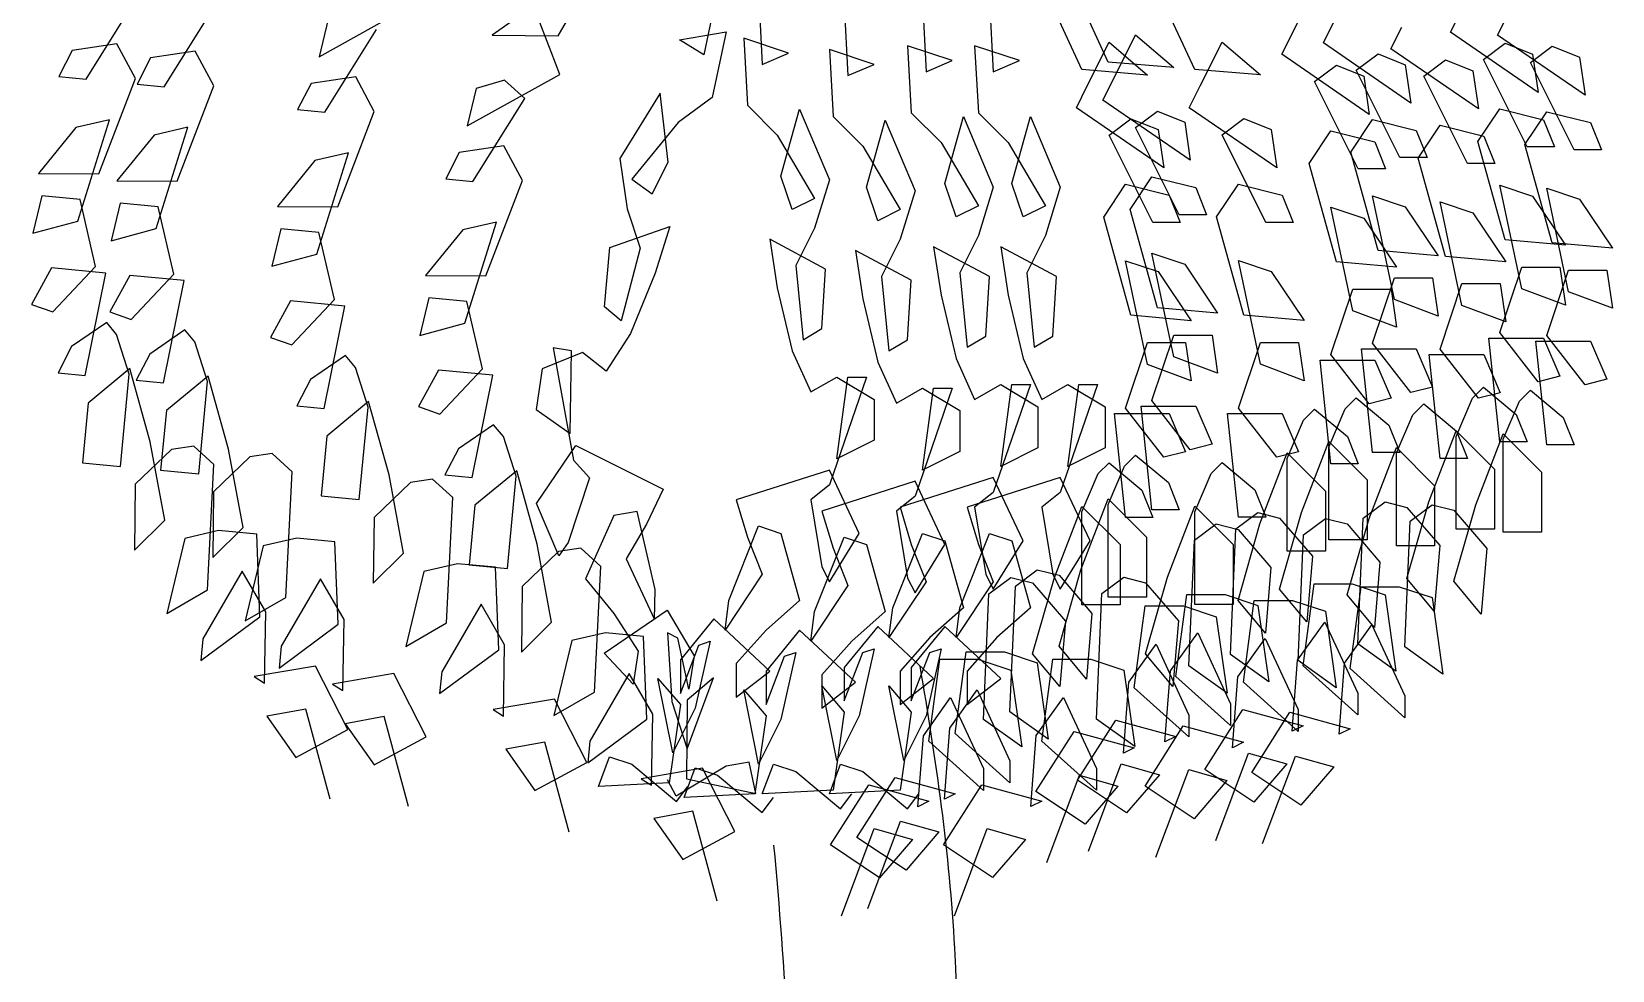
# Model space of a CAD drawing. Header units: millimetres. Extents: x 22565 to 38821, y 15578 to 26720.
# Drawn here: x 28431.7 to 28502.4, y 25627.7 to 25669.7 of the extents above; entities that cross this region are included whole.
import ezdxf

# ---------------------------------------------------------------- set-up
doc = ezdxf.new("R2010")
doc.units = ezdxf.units.MM

# ---------------------------------------------------------------- blocks, each defined once
blk = doc.blocks.new('A$C452702A7')
for p, q in [((23.563, 463.966), (25.324, 466.99)), ((30.726, 466.226), (30.08, 463.122)), ((2.434, 462.027), (4.752, 465.735)), ((32.534, 465.859), (32.701, 462.693)), ((39.87, 465.526), (40.037, 462.36)), ((42.871, 465.526), (43.038, 462.36)), ((47, 462.458), (45.533, 465.636)), ((48.184, 462.796), (46.717, 465.974)), ((52.056, 462.465), (50.589, 465.642)), ((56.44, 464.12), (57.418, 466.075)), ((5.935, 461.694), (8.253, 465.402)), ((12.868, 463.029), (17.018, 465.335)), ((22.461, 465.298), (20.618, 464.001)), ((23.25, 463.259), (22.461, 465.298)), ((36.369, 465.359), (36.536, 462.194)), ((63.507, 464.128), (63.996, 465.105)), ((65.61, 463.996), (66.099, 464.974)), ((13.274, 464.709), (12.868, 463.029)), ((13.123, 460.55), (15.442, 464.257)), ((29.002, 463.794), (31.081, 464.148)), ((31.081, 464.148), (30.46, 461.209)), ((55.951, 463.142), (56.44, 464.12)), ((57.811, 463.649), (58.3, 464.627)), ((60.835, 463.387), (61.324, 464.364)), ((67.42, 461.439), (63.507, 464.128)), ((3.813, 463.615), (1.819, 463.314)), ((4.648, 462.062), (3.813, 463.615)), ((20.618, 464.001), (23.563, 463.966)), ((30.08, 463.122), (29.002, 463.794)), ((33.868, 463.193), (31.868, 463.86)), ((31.868, 463.86), (32.034, 460.861)), ((41.204, 462.86), (39.203, 463.527)), ((39.203, 463.527), (39.37, 460.527)), ((44.205, 462.86), (42.204, 463.527)), ((42.204, 463.527), (42.371, 460.527)), ((47.245, 461.725), (48.223, 463.68)), ((48.223, 463.68), (49.935, 462.214)), ((48.429, 462.063), (49.407, 464.018)), ((49.407, 464.018), (51.119, 462.552)), ((52.301, 461.731), (53.279, 463.687)), ((53.279, 463.687), (54.991, 462.22)), ((61.724, 460.961), (57.811, 463.649)), ((64.747, 460.698), (60.835, 463.387)), ((64.974, 462.906), (65.952, 463.639)), ((69.523, 461.308), (65.61, 463.996)), ((65.952, 463.639), (67.175, 463.15)), ((67.078, 462.774), (68.056, 463.507)), ((68.056, 463.507), (69.279, 463.019)), ((1.819, 463.314), (1.217, 462.143)), ((5.32, 462.98), (4.718, 461.81)), ((7.314, 463.281), (5.32, 462.98)), ((8.149, 461.729), (7.314, 463.281)), ((23.644, 462.24), (23.25, 463.259)), ((32.701, 462.693), (33.868, 463.193)), ((37.703, 462.693), (35.702, 463.36)), ((35.702, 463.36), (35.869, 460.361)), ((36.536, 462.194), (37.703, 462.693)), ((40.037, 462.36), (41.204, 462.86)), ((43.038, 462.36), (44.205, 462.86)), ((51.119, 462.552), (48.184, 462.796)), ((59.864, 460.454), (55.951, 463.142)), ((59.278, 462.427), (60.256, 463.16)), ((60.256, 463.16), (61.479, 462.672)), ((62.302, 462.164), (63.28, 462.898)), ((63.28, 462.898), (64.503, 462.409)), ((66.931, 458.995), (64.974, 462.906)), ((69.034, 458.864), (67.078, 462.774)), ((67.175, 463.15), (67.42, 461.439)), ((69.279, 463.019), (69.523, 461.308)), ((1.217, 462.143), (2.434, 462.027)), ((3.014, 457.798), (4.648, 462.062)), ((14.503, 462.137), (12.509, 461.836)), ((15.337, 460.585), (14.503, 462.137)), ((19.494, 459.934), (23.644, 462.24)), ((21.163, 461.985), (19.899, 461.614)), ((22.067, 461.162), (21.163, 461.985)), ((49.935, 462.214), (47, 462.458)), ((47.94, 461.085), (48.429, 462.063)), ((54.991, 462.22), (52.056, 462.465)), ((57.418, 461.92), (58.396, 462.653)), ((58.396, 462.653), (59.619, 462.165)), ((61.235, 458.517), (59.278, 462.427)), ((59.619, 462.165), (59.864, 460.454)), ((61.479, 462.672), (61.724, 460.961)), ((64.258, 458.254), (62.302, 462.164)), ((64.503, 462.409), (64.747, 460.698)), ((4.718, 461.81), (5.935, 461.694)), ((6.515, 457.465), (8.149, 461.729)), ((12.509, 461.836), (11.906, 460.666)), ((19.899, 461.614), (19.494, 459.934)), ((28.128, 461.4), (26.328, 458.474)), ((28.495, 458.309), (28.128, 461.4)), ((46.756, 460.747), (47.245, 461.725)), ((51.812, 460.754), (52.301, 461.731)), ((59.375, 458.01), (57.418, 461.92)), ((11.906, 460.666), (13.123, 460.55)), ((13.703, 456.321), (15.337, 460.585)), ((19.749, 457.455), (22.067, 461.162)), ((30.46, 461.209), (28.939, 460.095)), ((32.034, 460.861), (33.368, 459.528)), ((33.535, 457.695), (34.368, 460.694)), ((34.368, 460.694), (35.702, 457.528)), ((50.669, 458.059), (46.756, 460.747)), ((51.853, 458.397), (47.94, 461.085)), ((49.407, 459.863), (50.385, 460.597)), ((50.385, 460.597), (51.608, 460.108)), ((55.725, 458.065), (51.812, 460.754)), ((64.73, 459.239), (65.708, 460.706)), ((65.708, 460.706), (67.664, 460.217)), ((66.833, 459.108), (67.811, 460.574)), ((67.811, 460.574), (69.768, 460.086)), ((1.982, 459.861), (0.313, 457.81)), ((3.489, 460.208), (1.982, 459.861)), ((2.075, 455.678), (3.489, 460.208)), ((6.99, 459.875), (5.483, 459.528)), ((5.576, 455.345), (6.99, 459.875)), ((28.939, 460.095), (26.86, 457.549)), ((35.869, 460.361), (37.202, 459.028)), ((37.369, 457.195), (38.203, 460.194)), ((38.203, 460.194), (39.537, 457.028)), ((39.37, 460.527), (40.704, 459.195)), ((40.87, 457.362), (41.704, 460.361)), ((41.704, 460.361), (43.038, 457.195)), ((42.371, 460.527), (43.704, 459.194)), ((43.871, 457.362), (44.705, 460.361)), ((44.705, 460.361), (46.039, 457.195)), ((48.223, 459.525), (49.201, 460.259)), ((49.201, 460.259), (50.424, 459.77)), ((51.363, 455.953), (49.407, 459.863)), ((51.608, 460.108), (51.853, 458.397)), ((53.279, 459.532), (54.257, 460.265)), ((54.257, 460.265), (55.48, 459.776)), ((59.034, 458.761), (60.012, 460.227)), ((60.012, 460.227), (61.968, 459.739)), ((62.057, 458.498), (63.036, 459.965)), ((63.036, 459.965), (64.992, 459.476)), ((67.664, 460.217), (68.153, 458.995)), ((69.768, 460.086), (70.257, 458.864)), ((5.483, 459.528), (3.814, 457.477)), ((33.368, 459.528), (35.035, 456.695)), ((40.704, 459.195), (42.371, 456.362)), ((43.704, 459.194), (45.372, 456.362)), ((50.18, 455.615), (48.223, 459.525)), ((50.424, 459.77), (50.669, 458.059)), ((55.236, 455.621), (53.279, 459.532)), ((55.48, 459.776), (55.725, 458.065)), ((57.174, 458.254), (58.152, 459.72)), ((58.152, 459.72), (60.108, 459.232)), ((60.108, 459.232), (60.597, 458.01)), ((61.968, 459.739), (62.457, 458.517)), ((65.952, 454.84), (64.73, 459.239)), ((64.992, 459.476), (65.481, 458.254)), ((14.178, 458.731), (12.671, 458.383)), ((12.764, 454.201), (14.178, 458.731)), ((19.134, 458.741), (18.532, 457.571)), ((21.128, 459.042), (19.134, 458.741)), ((21.963, 457.489), (21.128, 459.042)), ((26.328, 458.474), (26.657, 456.232)), ((37.202, 459.028), (38.87, 456.195)), ((60.256, 454.362), (59.034, 458.761)), ((62.457, 458.517), (61.235, 458.517)), ((63.28, 454.099), (62.057, 458.498)), ((68.056, 454.709), (66.833, 459.108)), ((68.153, 458.995), (66.931, 458.995)), ((70.257, 458.864), (69.034, 458.864)), ((0.313, 457.81), (3.014, 457.798)), ((12.671, 458.383), (11.002, 456.333)), ((27.773, 456.903), (28.495, 458.309)), ((58.396, 453.855), (57.174, 458.254)), ((60.597, 458.01), (59.375, 458.01)), ((65.481, 458.254), (64.258, 458.254)), ((3.814, 457.477), (6.515, 457.465)), ((18.532, 457.571), (19.749, 457.455)), ((20.329, 453.226), (21.963, 457.489)), ((26.86, 457.549), (27.773, 456.903)), ((34.035, 456.195), (33.535, 457.695)), ((35.702, 457.528), (35.035, 455.362)), ((37.869, 455.695), (37.369, 457.195)), ((39.537, 457.028), (38.87, 454.862)), ((41.37, 455.862), (40.87, 457.362)), ((43.038, 457.195), (42.371, 455.029)), ((44.371, 455.862), (43.871, 457.362)), ((46.039, 457.195), (45.372, 455.029)), ((47.979, 455.859), (48.957, 457.326)), ((48.957, 457.326), (50.913, 456.837)), ((49.162, 456.197), (50.141, 457.664)), ((50.141, 457.664), (52.097, 457.175)), ((52.097, 457.175), (52.586, 455.953)), ((53.035, 455.865), (54.013, 457.332)), ((54.013, 457.332), (55.969, 456.843)), ((66.686, 452.64), (65.708, 457.284)), ((65.708, 457.284), (67.175, 456.795)), ((68.789, 452.509), (67.811, 457.153)), ((67.811, 457.153), (69.279, 456.664)), ((0.463, 456.814), (0.058, 455.134)), ((2.168, 456.651), (0.463, 456.814)), ((2.863, 453.639), (2.168, 456.651)), ((3.964, 456.48), (3.559, 454.8)), ((5.669, 456.318), (3.964, 456.48)), ((6.364, 453.306), (5.669, 456.318)), ((11.002, 456.333), (13.703, 456.321)), ((35.035, 456.695), (34.035, 456.195)), ((42.371, 456.362), (41.37, 455.862)), ((45.372, 456.362), (44.371, 455.862)), ((50.913, 456.837), (51.402, 455.615)), ((55.969, 456.843), (56.458, 455.621)), ((60.99, 452.162), (60.012, 456.806)), ((60.012, 456.806), (61.479, 456.317)), ((61.479, 456.317), (62.947, 454.117)), ((64.014, 451.899), (63.036, 456.543)), ((63.036, 456.543), (64.503, 456.054)), ((67.175, 456.795), (68.643, 454.596)), ((69.279, 456.664), (70.746, 454.464)), ((0.058, 455.134), (2.075, 455.678)), ((20.804, 455.636), (19.297, 455.288)), ((19.39, 451.105), (20.804, 455.636)), ((26.657, 456.232), (27.228, 454.458)), ((38.87, 456.195), (37.869, 455.695)), ((49.201, 451.46), (47.979, 455.859)), ((50.385, 451.798), (49.162, 456.197)), ((51.402, 455.615), (50.18, 455.615)), ((52.586, 455.953), (51.363, 455.953)), ((54.257, 451.466), (53.035, 455.865)), ((56.458, 455.621), (55.236, 455.621)), ((59.13, 451.655), (58.152, 456.299)), ((58.152, 456.299), (59.619, 455.81)), ((59.619, 455.81), (61.086, 453.61)), ((64.503, 456.054), (65.97, 453.854)), ((3.559, 454.8), (5.576, 455.345)), ((11.153, 455.336), (10.747, 453.656)), ((12.857, 455.174), (11.153, 455.336)), ((13.553, 452.161), (12.857, 455.174)), ((19.297, 455.288), (17.628, 453.237)), ((25.884, 454.496), (28.558, 455.433)), ((28.558, 455.433), (27.899, 453.343)), ((35.035, 455.362), (34.202, 453.696)), ((42.371, 455.029), (41.537, 453.363)), ((45.372, 455.029), (44.538, 453.363)), ((10.747, 453.656), (12.764, 454.201)), ((25.643, 451.836), (25.884, 454.496)), ((27.228, 454.458), (26.391, 451.215)), ((35.535, 453.529), (33.035, 454.862)), ((33.035, 454.862), (33.368, 452.696)), ((39.37, 453.03), (36.869, 454.362)), ((36.869, 454.362), (37.202, 452.196)), ((38.87, 454.862), (38.036, 453.196)), ((42.871, 453.196), (40.37, 454.529)), ((40.37, 454.529), (40.704, 452.363)), ((45.872, 453.196), (43.371, 454.529)), ((43.371, 454.529), (43.704, 452.363)), ((51.119, 449.598), (50.141, 454.242)), ((50.141, 454.242), (51.608, 453.753)), ((62.947, 454.117), (60.256, 454.362)), ((68.643, 454.596), (65.952, 454.84)), ((70.746, 454.464), (68.056, 454.709)), ((0.893, 453.581), (0, 451.947)), ((3.327, 453.349), (0.893, 453.581)), ((0.951, 451.611), (2.863, 453.639)), ((34.202, 453.696), (34.535, 450.364)), ((35.369, 450.863), (35.535, 453.529)), ((49.935, 449.26), (48.957, 453.904)), ((48.957, 453.904), (50.424, 453.415)), ((51.608, 453.753), (53.075, 451.553)), ((54.991, 449.266), (54.013, 453.91)), ((54.013, 453.91), (55.48, 453.421)), ((61.086, 453.61), (58.396, 453.855)), ((65.97, 453.854), (63.28, 454.099)), ((65.708, 450.685), (66.686, 453.618)), ((66.686, 453.618), (68.398, 453.618)), ((67.811, 450.554), (68.789, 453.486)), ((68.398, 453.618), (68.643, 451.907)), ((68.789, 453.486), (70.501, 453.486)), ((70.501, 453.486), (70.746, 451.776)), ((2.4, 448.773), (3.327, 453.349)), ((4.394, 453.248), (3.501, 451.614)), ((6.828, 453.016), (4.394, 453.248)), ((4.452, 451.278), (6.364, 453.306)), ((5.901, 448.439), (6.828, 453.016)), ((17.628, 453.237), (20.329, 453.226)), ((27.899, 453.343), (26.809, 450.645)), ((38.036, 453.196), (38.37, 449.864)), ((39.203, 450.364), (39.37, 453.03)), ((41.537, 453.363), (41.871, 450.03)), ((42.704, 450.53), (42.871, 453.196)), ((44.538, 453.363), (44.872, 450.03)), ((45.705, 450.53), (45.872, 453.196)), ((50.424, 453.415), (51.892, 451.215)), ((55.48, 453.421), (56.948, 451.222)), ((60.012, 450.207), (60.99, 453.14)), ((60.99, 453.14), (62.702, 453.14)), ((62.702, 453.14), (62.947, 451.429)), ((63.036, 449.944), (64.014, 452.877)), ((64.014, 452.877), (65.726, 452.877)), ((65.726, 452.877), (65.97, 451.166)), ((11.582, 452.104), (10.689, 450.47)), ((14.017, 451.872), (11.582, 452.104)), ((11.64, 450.134), (13.553, 452.161)), ((17.778, 452.241), (17.373, 450.561)), ((19.483, 452.079), (17.778, 452.241)), ((20.178, 449.066), (19.483, 452.079)), ((33.368, 452.696), (34.035, 449.864)), ((37.202, 452.196), (37.869, 449.364)), ((40.704, 452.363), (41.37, 449.531)), ((43.704, 452.363), (44.371, 449.53)), ((58.152, 449.699), (59.13, 452.632)), ((59.13, 452.632), (60.842, 452.632)), ((60.842, 452.632), (61.086, 450.922)), ((62.947, 451.429), (60.99, 452.162)), ((68.643, 451.907), (66.686, 452.64)), ((70.746, 451.776), (68.789, 452.509)), ((0, 451.947), (0.951, 451.611)), ((3.501, 451.614), (4.452, 451.278)), ((13.089, 447.295), (14.017, 451.872)), ((26.391, 451.215), (25.643, 451.836)), ((51.892, 451.215), (49.201, 451.46)), ((53.075, 451.553), (50.385, 451.798)), ((56.948, 451.222), (54.257, 451.466)), ((61.086, 450.922), (59.13, 451.655)), ((65.97, 451.166), (64.014, 451.899)), ((3.362, 451.136), (1.785, 450.059)), ((3.803, 450.603), (3.362, 451.136)), ((6.863, 450.803), (5.286, 449.726)), ((7.304, 450.27), (6.863, 450.803)), ((17.373, 450.561), (19.39, 451.105)), ((34.535, 450.364), (35.369, 450.863)), ((67.42, 448.485), (65.708, 450.685)), ((1.785, 450.059), (1.183, 448.889)), ((4.371, 448.831), (3.803, 450.603)), ((7.872, 448.497), (7.304, 450.27)), ((10.689, 450.47), (11.64, 450.134)), ((24.16, 449.873), (23.336, 450)), ((23.336, 450), (24.249, 444.97)), ((26.809, 450.645), (25.706, 448.96)), ((38.37, 449.864), (39.203, 450.364)), ((41.871, 450.03), (42.704, 450.53)), ((44.872, 450.03), (45.705, 450.53)), ((48.957, 447.305), (49.935, 450.238)), ((49.935, 450.238), (51.647, 450.238)), ((50.141, 447.643), (51.119, 450.576)), ((51.119, 450.576), (52.831, 450.576)), ((51.647, 450.238), (51.892, 448.527)), ((52.831, 450.576), (53.075, 448.865)), ((54.013, 447.311), (54.991, 450.244)), ((54.991, 450.244), (56.703, 450.244)), ((56.703, 450.244), (56.948, 448.533)), ((60.012, 445.318), (59.523, 449.962)), ((59.523, 449.962), (61.968, 449.962)), ((61.724, 448.007), (60.012, 450.207)), ((61.968, 449.962), (62.702, 448.251)), ((65.708, 445.797), (65.219, 450.441)), ((65.219, 450.441), (67.664, 450.441)), ((67.811, 445.665), (67.322, 450.309)), ((67.322, 450.309), (69.768, 450.309)), ((67.664, 450.441), (68.398, 448.73)), ((69.523, 448.354), (67.811, 450.554)), ((69.768, 450.309), (70.501, 448.598)), ((5.286, 449.726), (4.684, 448.555)), ((14.051, 449.659), (12.475, 448.581)), ((14.492, 449.126), (14.051, 449.659)), ((24.654, 449.797), (22.854, 449.062)), ((24.097, 446.174), (24.16, 449.873)), ((25.706, 448.96), (24.654, 449.797)), ((34.035, 449.864), (34.869, 448.031)), ((37.869, 449.364), (38.703, 447.531)), ((41.37, 449.531), (42.204, 447.698)), ((44.371, 449.53), (45.205, 447.698)), ((51.892, 448.527), (49.935, 449.26)), ((53.075, 448.865), (51.119, 449.598)), ((56.948, 448.533), (54.991, 449.266)), ((58.152, 444.811), (57.663, 449.455)), ((57.663, 449.455), (60.108, 449.455)), ((59.864, 447.5), (58.152, 449.699)), ((60.108, 449.455), (60.842, 447.744)), ((63.036, 445.056), (62.546, 449.699)), ((62.546, 449.699), (64.992, 449.699)), ((64.747, 447.744), (63.036, 449.944)), ((64.992, 449.699), (65.726, 447.988)), ((1.183, 448.889), (2.4, 448.773)), ((4.394, 449.074), (2.528, 447.533)), ((3.977, 444.694), (4.371, 448.831)), ((5.31, 445.795), (4.394, 449.074)), ((4.684, 448.555), (5.901, 448.439)), ((7.895, 448.741), (6.029, 447.2)), ((8.811, 445.462), (7.895, 448.741)), ((12.475, 448.581), (11.872, 447.411)), ((15.06, 447.353), (14.492, 449.126)), ((18.208, 449.008), (17.315, 447.375)), ((20.642, 448.776), (18.208, 449.008)), ((18.266, 447.039), (20.178, 449.066)), ((19.715, 444.2), (20.642, 448.776)), ((22.854, 449.062), (22.576, 447.251)), ((34.869, 448.031), (36.035, 448.697)), ((37.369, 448.697), (35.702, 443.865)), ((36.035, 448.697), (37.703, 447.698)), ((36.035, 445.032), (36.536, 448.697)), ((36.536, 448.697), (37.369, 448.697)), ((68.398, 448.73), (67.42, 448.485)), ((70.501, 448.598), (69.523, 448.354)), ((7.478, 444.361), (7.872, 448.497)), ((38.703, 447.531), (39.87, 448.198)), ((41.204, 448.198), (39.537, 443.366)), ((39.87, 448.198), (41.537, 447.198)), ((39.87, 444.532), (40.37, 448.198)), ((40.37, 448.198), (41.204, 448.198)), ((42.204, 447.698), (43.371, 448.364)), ((44.705, 448.364), (43.038, 443.532)), ((43.371, 448.364), (45.038, 447.364)), ((43.371, 444.699), (43.871, 448.364)), ((43.871, 448.364), (44.705, 448.364)), ((45.205, 447.698), (46.372, 448.364)), ((47.706, 448.364), (46.039, 443.532)), ((46.372, 448.364), (48.039, 447.364)), ((46.372, 444.698), (46.872, 448.364)), ((46.872, 448.364), (47.706, 448.364)), ((62.702, 448.251), (61.724, 448.007)), ((64.485, 447.752), (64.974, 448.241)), ((65.726, 447.988), (64.747, 447.744)), ((64.974, 448.241), (66.442, 447.019)), ((66.588, 447.621), (67.078, 448.109)), ((67.078, 448.109), (68.545, 446.887)), ((2.528, 447.533), (2.273, 444.857)), ((6.029, 447.2), (5.774, 444.523)), ((11.872, 447.411), (13.089, 447.295)), ((15.083, 447.596), (13.217, 446.055)), ((14.666, 443.217), (15.06, 447.353)), ((15.999, 444.317), (15.083, 447.596)), ((17.315, 447.375), (18.266, 447.039)), ((22.576, 447.251), (24.097, 446.174)), ((37.703, 447.698), (37.703, 445.865)), ((41.537, 447.198), (41.537, 445.365)), ((45.038, 447.364), (45.038, 445.532)), ((48.039, 447.364), (48.039, 445.532)), ((50.669, 445.105), (48.957, 447.305)), ((50.141, 442.754), (49.652, 447.398)), ((49.652, 447.398), (52.097, 447.398)), ((51.853, 445.443), (50.141, 447.643)), ((52.097, 447.398), (52.831, 445.687)), ((55.725, 445.111), (54.013, 447.311)), ((56.929, 446.767), (57.418, 447.255)), ((57.418, 447.255), (58.885, 446.033)), ((58.055, 445.563), (58.789, 447.274)), ((58.789, 447.274), (59.278, 447.762)), ((59.278, 447.762), (60.746, 446.54)), ((60.842, 447.744), (59.864, 447.5)), ((61.813, 447.011), (62.302, 447.5)), ((62.302, 447.5), (63.769, 446.278)), ((63.751, 446.041), (64.485, 447.752)), ((65.855, 445.91), (66.588, 447.621)), ((20.677, 446.563), (19.1, 445.486)), ((21.118, 446.03), (20.677, 446.563)), ((48.957, 442.416), (48.468, 447.06)), ((48.468, 447.06), (50.913, 447.06)), ((50.913, 447.06), (51.647, 445.349)), ((54.013, 442.423), (53.524, 447.067)), ((53.524, 447.067), (55.969, 447.067)), ((55.969, 447.067), (56.703, 445.356)), ((56.195, 445.056), (56.929, 446.767)), ((60.746, 446.54), (61.235, 445.318)), ((61.079, 445.3), (61.813, 447.011)), ((66.442, 447.019), (66.931, 445.797)), ((68.545, 446.887), (69.034, 445.665)), ((5.959, 442.296), (5.31, 445.795)), ((13.217, 446.055), (12.962, 443.379)), ((21.686, 444.258), (21.118, 446.03)), ((37.703, 445.865), (36.035, 445.032)), ((56.833, 442.63), (58.055, 445.807)), ((58.055, 445.807), (59.767, 444.096)), ((58.885, 446.033), (59.375, 444.811)), ((62.529, 443.108), (63.751, 446.286)), ((63.751, 446.286), (65.463, 444.575)), ((63.751, 441.886), (63.751, 446.041)), ((63.769, 446.278), (64.258, 445.056)), ((64.632, 442.977), (65.855, 446.154)), ((66.931, 445.797), (65.708, 445.797)), ((65.855, 446.154), (67.567, 444.443)), ((65.855, 441.755), (65.855, 445.91)), ((6.261, 445.459), (4.638, 443.895)), ((7.258, 445.609), (6.261, 445.459)), ((8.162, 444.787), (7.258, 445.609)), ((9.762, 445.126), (8.139, 443.561)), ((9.461, 441.962), (8.811, 445.462)), ((10.759, 445.276), (9.762, 445.126)), ((11.663, 444.453), (10.759, 445.276)), ((19.1, 445.486), (18.498, 444.316)), ((22.601, 443.032), (24.35, 445.629)), ((24.35, 445.629), (28.267, 443.677)), ((41.537, 445.365), (39.87, 444.532)), ((45.038, 445.532), (43.371, 444.699)), ((48.039, 445.532), (46.372, 444.698)), ((48.918, 444.71), (49.407, 445.199)), ((49.407, 445.199), (50.874, 443.977)), ((51.647, 445.349), (50.669, 445.105)), ((52.831, 445.687), (51.853, 445.443)), ((54.973, 442.123), (56.195, 445.3)), ((56.703, 445.356), (55.725, 445.111)), ((56.195, 445.3), (57.907, 443.589)), ((56.195, 440.901), (56.195, 445.056)), ((58.055, 441.408), (58.055, 445.563)), ((59.856, 442.367), (61.079, 445.544)), ((61.235, 445.318), (60.012, 445.318)), ((61.079, 445.544), (62.791, 443.833)), ((61.079, 441.145), (61.079, 445.3)), ((64.258, 445.056), (63.036, 445.056)), ((69.034, 445.665), (67.811, 445.665)), ((2.273, 444.857), (3.977, 444.694)), ((5.774, 444.523), (7.478, 444.361)), ((7.872, 439.167), (8.162, 444.787)), ((11.374, 438.834), (11.663, 444.453)), ((16.649, 440.818), (15.999, 444.317)), ((18.498, 444.316), (19.715, 444.2)), ((21.709, 444.501), (19.843, 442.96)), ((22.625, 441.222), (21.709, 444.501)), ((24.249, 444.97), (24.971, 444.185)), ((35.702, 444.532), (31.534, 443.199)), ((37.036, 441.699), (35.702, 444.532)), ((47, 442.661), (47.734, 444.372)), ((47.734, 444.372), (48.223, 444.861)), ((48.184, 442.999), (48.918, 444.71)), ((48.223, 444.861), (49.691, 443.638)), ((52.056, 442.667), (52.79, 444.378)), ((52.79, 444.378), (53.279, 444.867)), ((53.279, 444.867), (54.747, 443.645)), ((59.375, 444.811), (58.152, 444.811)), ((65.463, 444.575), (65.463, 441.886)), ((67.567, 444.443), (67.567, 441.755)), ((4.638, 443.895), (4.603, 440.952)), ((16.95, 443.981), (15.327, 442.417)), ((17.947, 444.132), (16.95, 443.981)), ((18.851, 443.309), (17.947, 444.132)), ((21.292, 440.121), (21.686, 444.258)), ((24.971, 444.185), (24.02, 441.296)), ((28.267, 443.677), (27.519, 442.107)), ((35.702, 443.865), (34.869, 443.199)), ((39.537, 444.032), (35.369, 442.699)), ((43.038, 444.199), (38.87, 442.866)), ((40.87, 441.2), (39.537, 444.032)), ((46.039, 444.199), (41.871, 442.866)), ((44.371, 441.366), (43.038, 444.199)), ((47.372, 441.366), (46.039, 444.199)), ((49.691, 443.638), (50.18, 442.416)), ((50.874, 443.977), (51.363, 442.754)), ((54.747, 443.645), (55.236, 442.423)), ((57.907, 443.589), (57.907, 440.901)), ((59.767, 444.096), (59.767, 441.408)), ((62.791, 443.833), (62.791, 441.145)), ((8.139, 443.561), (8.104, 440.619)), ((12.962, 443.379), (14.666, 443.217)), ((18.562, 437.69), (18.851, 443.309)), ((19.843, 442.96), (19.588, 440.284)), ((23.589, 440.688), (22.601, 443.032)), ((31.534, 443.199), (32.034, 441.533)), ((34.869, 443.199), (35.369, 440.2)), ((39.537, 443.366), (38.703, 442.699)), ((43.038, 443.532), (42.204, 442.866)), ((46.039, 443.532), (45.205, 442.866)), ((45.778, 439.728), (47, 442.905)), ((46.961, 440.066), (48.184, 443.243)), ((47, 442.905), (48.712, 441.194)), ((48.184, 443.243), (49.896, 441.532)), ((48.184, 438.844), (48.184, 442.999)), ((50.834, 439.734), (52.056, 442.912)), ((52.056, 442.912), (53.768, 441.201)), ((59.594, 442.375), (60.572, 443.108)), ((60.572, 443.108), (61.55, 442.864)), ((61.55, 439.686), (62.529, 443.108)), ((61.697, 442.244), (62.676, 442.977)), ((62.676, 442.977), (63.654, 442.732)), ((63.654, 439.555), (64.632, 442.977)), ((4.603, 440.952), (5.959, 442.296)), ((15.327, 442.417), (15.293, 439.474)), ((26.061, 442.5), (24.781, 439.662)), ((27.1, 442.677), (26.061, 442.5)), ((27.912, 439.18), (27.1, 442.677)), ((35.369, 442.699), (35.869, 441.033)), ((38.703, 442.699), (39.203, 439.7)), ((38.87, 442.866), (39.37, 441.2)), ((41.871, 442.866), (42.371, 441.199)), ((42.204, 442.866), (42.704, 439.867)), ((45.205, 442.866), (45.705, 439.867)), ((47, 438.506), (47, 442.661)), ((50.18, 442.416), (48.957, 442.416)), ((51.363, 442.754), (50.141, 442.754)), ((52.056, 438.512), (52.056, 442.667)), ((53.898, 441.897), (54.876, 442.63)), ((55.236, 442.423), (54.013, 442.423)), ((54.876, 442.63), (55.854, 442.385)), ((55.854, 439.208), (56.833, 442.63)), ((55.854, 442.385), (57.322, 440.674)), ((56.922, 441.634), (57.9, 442.367)), ((57.9, 442.367), (58.878, 442.123)), ((58.878, 438.945), (59.856, 442.367)), ((59.349, 436.753), (59.594, 442.375)), ((61.453, 436.622), (61.697, 442.244)), ((61.55, 442.864), (63.018, 441.153)), ((63.654, 442.732), (65.121, 441.021)), ((6.864, 441.473), (6.052, 438.113)), ((8.371, 441.821), (6.864, 441.473)), ((8.104, 440.619), (9.461, 441.962)), ((10.075, 441.658), (8.371, 441.821)), ((10.214, 437.962), (10.075, 441.658)), ((11.872, 441.487), (10.365, 441.14)), ((13.576, 441.325), (11.872, 441.487)), ((27.519, 442.107), (26.606, 440.561)), ((31.201, 438.7), (32.534, 442.033)), ((32.034, 441.533), (32.701, 439.867)), ((32.534, 442.033), (33.535, 441.699)), ((33.535, 441.699), (34.368, 438.7)), ((35.035, 438.2), (36.369, 441.533)), ((35.702, 439.533), (37.036, 441.699)), ((36.369, 441.533), (37.369, 441.2)), ((38.536, 438.367), (39.87, 441.699)), ((39.87, 441.699), (40.87, 441.366)), ((41.537, 438.367), (42.871, 441.699)), ((42.871, 441.699), (43.871, 441.366)), ((49.896, 441.532), (49.896, 438.844)), ((52.038, 441.39), (53.016, 442.123)), ((53.016, 442.123), (53.994, 441.878)), ((53.653, 436.275), (53.898, 441.897)), ((53.994, 438.701), (54.973, 442.123)), ((53.994, 441.878), (55.462, 440.167)), ((56.677, 436.012), (56.922, 441.634)), ((58.878, 442.123), (60.345, 440.412)), ((65.463, 441.886), (63.751, 441.886)), ((67.567, 441.755), (65.855, 441.755)), ((10.365, 441.14), (9.554, 437.78)), ((13.715, 437.629), (13.576, 441.325)), ((15.293, 439.474), (16.649, 440.818)), ((23.576, 440.886), (21.953, 439.322)), ((23.274, 437.723), (22.625, 441.222)), ((24.573, 441.037), (23.576, 440.886)), ((24.02, 441.296), (23.589, 440.688)), ((25.477, 440.214), (24.573, 441.037)), ((35.869, 441.033), (36.536, 439.367)), ((37.369, 441.2), (38.203, 438.2)), ((39.37, 441.2), (40.037, 439.533)), ((39.537, 439.033), (40.87, 441.2)), ((40.87, 441.366), (41.704, 438.367)), ((42.371, 441.199), (43.038, 439.533)), ((43.038, 439.2), (44.371, 441.366)), ((43.871, 441.366), (44.705, 438.367)), ((46.039, 439.2), (47.372, 441.366)), ((48.712, 441.194), (48.712, 438.506)), ((51.793, 435.768), (52.038, 441.39)), ((53.768, 441.201), (53.768, 438.512)), ((57.907, 440.901), (56.195, 440.901)), ((59.767, 441.408), (58.055, 441.408)), ((62.791, 441.145), (61.079, 441.145)), ((63.018, 441.153), (62.773, 438.22)), ((65.121, 441.021), (64.877, 438.089)), ((19.06, 440.343), (17.553, 439.996)), ((20.764, 440.181), (19.06, 440.343)), ((19.588, 440.284), (21.292, 440.121)), ((20.904, 436.485), (20.764, 440.181)), ((25.188, 434.595), (25.477, 440.214)), ((26.606, 440.561), (27.873, 437.837)), ((35.369, 440.2), (35.702, 439.533)), ((44.027, 439.333), (45.005, 440.066)), ((45.005, 440.066), (45.983, 439.822)), ((45.983, 436.644), (46.961, 440.066)), ((55.462, 440.167), (55.217, 437.235)), ((57.322, 440.674), (57.077, 437.742)), ((60.345, 440.412), (60.101, 437.479)), ((9.426, 440.002), (7.664, 436.978)), ((10.481, 438.182), (9.426, 440.002)), ((12.927, 439.668), (11.165, 436.644)), ((13.982, 437.849), (12.927, 439.668)), ((17.553, 439.996), (16.742, 436.636)), ((24.781, 439.662), (26.061, 438.116)), ((32.701, 439.867), (31.034, 437.367)), ((36.536, 439.367), (34.868, 436.867)), ((40.037, 439.533), (38.37, 437.034)), ((39.203, 439.7), (39.537, 439.033)), ((43.038, 439.533), (41.37, 437.034)), ((42.704, 439.867), (43.038, 439.2)), ((42.843, 438.995), (43.821, 439.728)), ((43.782, 433.711), (44.027, 439.333)), ((43.821, 439.728), (44.799, 439.483)), ((44.799, 436.306), (45.778, 439.728)), ((44.799, 439.483), (46.267, 437.773)), ((45.705, 439.867), (46.039, 439.2)), ((45.983, 439.822), (47.451, 438.111)), ((47.899, 439.001), (48.877, 439.734)), ((48.877, 439.734), (49.855, 439.49)), ((49.855, 436.312), (50.834, 439.734)), ((49.855, 439.49), (51.323, 437.779)), ((56.904, 435.776), (57.393, 439.442)), ((57.393, 439.442), (59.105, 439.442)), ((59.105, 439.442), (60.572, 438.953)), ((62.773, 438.22), (61.55, 439.686)), ((64.877, 438.089), (63.654, 439.555)), ((6.052, 438.113), (7.872, 439.167)), ((9.554, 437.78), (11.374, 438.834)), ((21.953, 439.322), (21.918, 436.379)), ((27.873, 437.837), (27.912, 439.18)), ((31.034, 437.367), (31.201, 438.7)), ((34.368, 438.7), (32.868, 437.367)), ((42.598, 433.373), (42.843, 438.995)), ((47.654, 433.38), (47.899, 439.001)), ((49.896, 438.844), (48.184, 438.844)), ((51.208, 435.297), (51.697, 438.964)), ((51.697, 438.964), (53.409, 438.964)), ((53.409, 438.964), (54.876, 438.475)), ((55.217, 437.235), (53.994, 438.701)), ((54.232, 435.035), (54.721, 438.701)), ((54.721, 438.701), (56.433, 438.701)), ((57.077, 437.742), (55.854, 439.208)), ((56.433, 438.701), (57.9, 438.212)), ((60.101, 437.479), (58.878, 438.945)), ((59.007, 435.644), (59.496, 439.311)), ((59.496, 439.311), (61.208, 439.311)), ((60.572, 438.953), (61.061, 435.531)), ((61.208, 439.311), (62.676, 438.822)), ((62.676, 438.822), (63.165, 435.4)), ((7.571, 436.004), (10.214, 437.962)), ((10.423, 434.996), (10.481, 438.182)), ((20.115, 438.524), (18.353, 435.5)), ((21.17, 436.705), (20.115, 438.524)), ((25.617, 436.33), (28.444, 438.255)), ((26.061, 438.116), (27.151, 436.431)), ((28.444, 438.255), (29.648, 436.215)), ((34.868, 436.867), (35.035, 438.2)), ((38.203, 438.2), (36.702, 436.867)), ((38.37, 437.034), (38.536, 438.367)), ((41.704, 438.367), (40.203, 437.034)), ((41.37, 437.034), (41.537, 438.367)), ((44.705, 438.367), (43.204, 437.034)), ((48.712, 438.506), (47, 438.506)), ((47.451, 438.111), (47.206, 435.178)), ((49.348, 434.79), (49.837, 438.457)), ((49.837, 438.457), (51.549, 438.457)), ((51.549, 438.457), (53.016, 437.968)), ((53.768, 438.512), (52.056, 438.512)), ((53.016, 437.968), (53.505, 434.546)), ((54.876, 438.475), (55.365, 435.053)), ((57.9, 438.212), (58.389, 434.79)), ((11.072, 435.671), (13.715, 437.629)), ((13.924, 434.663), (13.982, 437.849)), ((16.742, 436.636), (18.562, 437.69)), ((21.918, 436.379), (23.274, 437.723)), ((25.686, 437.248), (24.179, 436.9)), ((27.39, 437.086), (25.686, 437.248)), ((28.925, 437.001), (28.457, 437.242)), ((28.457, 437.242), (28.659, 434.176)), ((30.534, 437.867), (29.033, 436.034)), ((33.035, 435.534), (30.534, 437.867)), ((32.868, 437.367), (31.534, 435.868)), ((34.368, 437.367), (32.868, 435.534)), ((36.869, 435.035), (34.368, 437.367)), ((37.869, 437.534), (36.369, 435.701)), ((40.37, 435.201), (37.869, 437.534)), ((40.87, 437.534), (39.37, 435.701)), ((43.371, 435.201), (40.87, 437.534)), ((46.267, 437.773), (46.022, 434.84)), ((50.963, 435.542), (52.186, 437.253)), ((51.323, 437.779), (51.078, 434.846)), ((52.186, 437.253), (53.653, 434.075)), ((56.659, 436.02), (57.882, 437.731)), ((57.882, 437.731), (59.349, 434.554)), ((58.763, 435.889), (59.985, 437.6)), ((59.985, 437.6), (61.453, 434.422)), ((7.664, 436.978), (7.571, 436.004)), ((11.165, 436.644), (11.072, 435.671)), ((21.113, 433.519), (21.17, 436.705)), ((24.179, 436.9), (23.367, 433.54)), ((27.529, 433.389), (27.39, 437.086)), ((29.42, 434.733), (28.925, 437.001)), ((29.033, 434.535), (29.867, 436.701)), ((30.367, 436.867), (29.7, 433.868)), ((29.867, 436.701), (30.367, 436.867)), ((36.702, 436.867), (35.369, 435.368)), ((37.703, 436.534), (37.036, 433.535)), ((37.202, 436.368), (37.703, 436.534)), ((40.203, 437.034), (38.87, 435.534)), ((40.704, 436.534), (40.037, 433.535)), ((40.203, 436.367), (40.704, 436.534)), ((43.204, 437.034), (41.871, 435.534)), ((47.206, 435.178), (45.983, 436.644)), ((49.103, 435.035), (50.326, 436.746)), ((50.326, 436.746), (51.793, 433.568)), ((53.987, 435.279), (55.21, 436.99)), ((55.21, 436.99), (56.677, 433.813)), ((61.061, 435.531), (59.349, 436.753)), ((63.165, 435.4), (61.453, 436.622)), ((18.261, 434.527), (20.904, 436.485)), ((26.923, 434.949), (25.617, 436.33)), ((27.151, 436.431), (26.923, 434.949)), ((29.033, 436.034), (29.033, 434.535)), ((29.648, 436.215), (29.42, 434.733)), ((31.534, 435.868), (31.534, 434.368)), ((32.868, 434.035), (33.701, 436.201)), ((34.202, 436.368), (33.535, 433.368)), ((33.701, 436.201), (34.202, 436.368)), ((36.369, 434.201), (37.202, 436.368)), ((39.37, 434.201), (40.203, 436.367)), ((40.153, 432.396), (40.642, 436.062)), ((40.642, 436.062), (42.354, 436.062)), ((41.337, 432.734), (41.826, 436.4)), ((41.826, 436.4), (43.538, 436.4)), ((42.354, 436.062), (43.821, 435.573)), ((43.538, 436.4), (45.005, 435.911)), ((46.022, 434.84), (44.799, 436.306)), ((45.005, 435.911), (45.494, 432.489)), ((45.209, 432.402), (45.698, 436.068)), ((45.698, 436.068), (47.41, 436.068)), ((47.41, 436.068), (48.877, 435.579)), ((51.078, 434.846), (49.855, 436.312)), ((55.365, 435.053), (53.653, 436.275)), ((56.415, 432.843), (56.659, 436.02)), ((58.389, 434.79), (56.677, 436.012)), ((58.518, 432.711), (58.763, 435.889)), ((12.707, 435.761), (9.96, 435.286)), ((9.96, 435.286), (10.423, 434.996)), ((14.156, 432.922), (12.707, 435.761)), ((16.208, 435.428), (13.461, 434.953)), ((17.657, 432.589), (16.208, 435.428)), ((18.353, 435.5), (18.261, 434.527)), ((26.741, 435.429), (24.979, 432.405)), ((27.796, 433.61), (26.741, 435.429)), ((28.7, 431.869), (28.033, 435.201)), ((28.033, 435.201), (29.033, 434.035)), ((29.344, 432.048), (30.51, 435.24)), ((30.51, 435.24), (29.344, 434.239)), ((31.534, 434.368), (33.035, 435.534)), ((32.868, 435.534), (32.868, 434.035)), ((35.369, 435.368), (35.369, 433.868)), ((36.369, 435.701), (36.369, 434.201)), ((38.87, 435.534), (38.87, 434.035)), ((38.87, 434.035), (40.37, 435.201)), ((39.37, 435.701), (39.37, 434.201)), ((41.871, 435.534), (41.871, 434.035)), ((41.871, 434.035), (43.371, 435.201)), ((43.821, 435.573), (44.31, 432.151)), ((48.877, 435.579), (49.366, 432.157)), ((50.719, 432.364), (50.963, 435.542)), ((53.653, 433.098), (51.208, 435.297)), ((53.505, 434.546), (51.793, 435.768)), ((53.742, 432.102), (53.987, 435.279)), ((59.349, 433.576), (56.904, 435.776)), ((61.453, 433.445), (59.007, 435.644)), ((13.461, 434.953), (13.924, 434.663)), ((23.367, 433.54), (25.188, 434.595)), ((32.534, 431.369), (31.868, 434.701)), ((31.868, 434.701), (32.868, 433.535)), ((35.369, 433.868), (36.869, 435.035)), ((36.035, 431.536), (35.369, 434.868)), ((35.369, 434.868), (36.369, 433.702)), ((39.036, 431.536), (38.37, 434.868)), ((38.37, 434.868), (39.37, 433.702)), ((41.092, 432.978), (42.315, 434.689)), ((42.315, 434.689), (43.782, 431.512)), ((48.859, 431.857), (49.103, 435.035)), ((51.793, 432.591), (49.348, 434.79)), ((56.677, 432.835), (54.232, 435.035)), ((59.349, 434.554), (59.349, 433.576)), ((61.453, 434.422), (61.453, 433.445)), ((12.278, 433.837), (10.528, 433.513)), ((13.368, 429.805), (12.278, 433.837)), ((23.396, 434.283), (20.649, 433.808)), ((20.649, 433.808), (21.113, 433.519)), ((24.846, 431.445), (23.396, 434.283)), ((29.033, 434.035), (28.533, 430.536)), ((28.659, 434.176), (29.344, 432.048)), ((29.7, 433.868), (28.7, 431.869)), ((29.344, 434.239), (29.306, 430.705)), ((36.369, 433.702), (35.869, 430.203)), ((39.37, 433.702), (38.87, 430.203)), ((39.908, 432.64), (41.131, 434.351)), ((41.131, 434.351), (42.598, 431.173)), ((45.494, 432.489), (43.782, 433.711)), ((44.964, 432.646), (46.187, 434.357)), ((46.187, 434.357), (47.654, 431.18)), ((52.502, 431.132), (54.214, 433.82)), ((53.653, 434.075), (53.653, 433.098)), ((54.214, 433.82), (56.904, 433.087)), ((54.605, 431.001), (56.317, 433.689)), ((56.317, 433.689), (59.007, 432.956)), ((56.677, 433.813), (56.677, 432.835)), ((10.528, 433.513), (11.826, 431.671)), ((15.779, 433.504), (14.029, 433.18)), ((14.029, 433.18), (15.327, 431.338)), ((16.869, 429.472), (15.779, 433.504)), ((24.886, 431.432), (27.529, 433.389)), ((27.738, 430.423), (27.796, 433.61)), ((32.868, 433.535), (32.368, 430.036)), ((33.535, 433.368), (32.534, 431.369)), ((37.036, 433.535), (36.035, 431.536)), ((40.037, 433.535), (39.036, 431.536)), ((40.848, 429.801), (41.092, 432.978)), ((44.31, 432.151), (42.598, 433.373)), ((46.806, 430.654), (48.518, 433.342)), ((49.366, 432.157), (47.654, 433.38)), ((48.518, 433.342), (51.208, 432.609)), ((49.83, 430.391), (51.541, 433.079)), ((51.541, 433.079), (54.232, 432.346)), ((51.793, 433.568), (51.793, 432.591)), ((56.904, 433.087), (56.415, 432.843)), ((11.826, 431.671), (14.156, 432.922)), ((15.327, 431.338), (17.657, 432.589)), ((22.968, 432.36), (21.217, 432.036)), ((24.058, 428.328), (22.968, 432.36)), ((24.979, 432.405), (24.886, 431.432)), ((39.664, 429.463), (39.908, 432.64)), ((42.598, 430.196), (40.153, 432.396)), ((43.782, 430.534), (41.337, 432.734)), ((44.72, 429.469), (44.964, 432.646)), ((44.946, 430.147), (46.658, 432.835)), ((47.654, 430.202), (45.209, 432.402)), ((46.658, 432.835), (49.348, 432.102)), ((51.208, 432.609), (50.719, 432.364)), ((54.232, 432.346), (53.742, 432.102)), ((59.007, 432.956), (58.518, 432.711)), ((21.217, 432.036), (22.516, 430.193)), ((25.366, 430.369), (25.866, 431.702)), ((25.866, 431.702), (26.866, 431.369)), ((49.348, 432.102), (48.859, 431.857)), ((52.991, 427.955), (54.458, 431.865)), ((54.458, 431.865), (56.17, 431.376)), ((55.094, 427.823), (56.562, 431.734)), ((56.562, 431.734), (58.274, 431.245)), ((22.516, 430.193), (24.846, 431.445)), ((26.866, 431.369), (28.867, 429.703)), ((30.022, 431.188), (27.275, 430.713)), ((31.08, 431.275), (28.849, 429.932)), ((29.2, 429.869), (29.7, 431.202)), ((29.7, 431.202), (30.701, 430.869)), ((31.471, 428.349), (30.022, 431.188)), ((30.701, 430.869), (32.701, 429.203)), ((32.12, 431.452), (31.08, 431.275)), ((32.411, 430.058), (32.12, 431.452)), ((32.701, 430.036), (33.201, 431.369)), ((33.201, 431.369), (34.202, 431.036)), ((34.202, 431.036), (36.202, 429.369)), ((35.702, 430.036), (36.202, 431.369)), ((36.202, 431.369), (37.202, 431.036)), ((37.202, 431.036), (39.203, 429.369)), ((42.598, 431.173), (42.598, 430.196)), ((43.782, 431.512), (43.782, 430.534)), ((45.435, 426.969), (46.902, 430.88)), ((46.902, 430.88), (48.614, 430.391)), ((47.295, 427.476), (48.762, 431.387)), ((47.654, 431.18), (47.654, 430.202)), ((48.762, 431.387), (50.474, 430.898)), ((50.474, 430.898), (49.007, 429.187)), ((50.319, 427.213), (51.786, 431.124)), ((51.786, 431.124), (53.498, 430.635)), ((54.703, 429.665), (52.502, 431.132)), ((56.806, 429.534), (54.605, 431.001)), ((56.17, 431.376), (54.703, 429.665)), ((58.274, 431.245), (56.806, 429.534)), ((28.533, 430.536), (25.366, 430.369)), ((27.275, 430.713), (27.738, 430.423)), ((28.849, 429.932), (28.456, 430.667)), ((28.867, 429.703), (29.367, 430.369)), ((29.306, 430.705), (32.411, 430.058)), ((35.869, 430.203), (32.701, 430.036)), ((38.87, 430.203), (35.702, 430.036)), ((35.751, 427.752), (37.463, 430.44)), ((36.935, 428.09), (38.647, 430.778)), ((37.463, 430.44), (40.153, 429.707)), ((38.647, 430.778), (41.337, 430.045)), ((40.807, 427.758), (42.519, 430.447)), ((42.519, 430.447), (45.209, 429.713)), ((47.147, 428.68), (44.946, 430.147)), ((49.007, 429.187), (46.806, 430.654)), ((48.614, 430.391), (47.147, 428.68)), ((52.031, 428.924), (49.83, 430.391)), ((53.498, 430.635), (52.031, 428.924)), ((32.368, 430.036), (29.2, 429.869)), ((32.701, 429.203), (33.201, 429.869)), ((36.202, 429.369), (36.702, 430.036)), ((39.203, 429.369), (39.703, 430.036)), ((40.153, 429.707), (39.664, 429.463)), ((41.337, 430.045), (40.848, 429.801)), ((45.209, 429.713), (44.72, 429.469)), ((29.593, 429.265), (27.843, 428.94)), ((27.843, 428.94), (29.141, 427.098)), ((30.683, 425.233), (29.593, 429.265)), ((37.424, 424.912), (38.891, 428.823)), ((38.891, 428.823), (40.603, 428.334)), ((29.141, 427.098), (31.471, 428.349)), ((36.24, 424.574), (37.707, 428.485)), ((39.136, 426.623), (36.935, 428.09)), ((37.707, 428.485), (39.419, 427.996)), ((40.603, 428.334), (39.136, 426.623)), ((41.296, 424.581), (42.763, 428.491)), ((42.763, 428.491), (44.475, 428.002)), ((37.952, 426.285), (35.751, 427.752)), ((39.419, 427.996), (37.952, 426.285)), ((43.008, 426.292), (40.807, 427.758)), ((44.475, 428.002), (43.008, 426.292))]:
    blk.add_line(p, q)
for points, knots in [([(39.747, 435.754), (40.474, 431.565), (42.422, 417.811), (39.144, 394.38), (47.833, 367.01), (52.154, 330.474), (50.898, 293.561), (52.764, 254.959), (53.132, 222.489), (61.409, 188.652), (51.342, 157.668), (60.858, 126.947), (56.228, 97.475), (67.395, 63.684), (68.64, 31.591), (65.957, 8.666), (64.907, 0)], [57.785543, 57.785543, 57.785543, 57.785543, 83.2521, 141.176631, 196.513048, 253.065702, 361.45674, 417.543903, 484.914972, 556.311883, 622.136771, 671.290853, 744.187664, 795.870153, 882.005425, 934.396438, 934.396438, 934.396438, 934.396438]), ([(33.208, 427.748), (33.466, 424.969), (34.43, 411.924), (33.787, 384.318), (41.344, 342.939), (46.985, 290.28), (41.635, 231.147), (51.741, 161.441), (47.696, 102.168), (58.915, 52.199), (58.049, 23.91), (58.099, 5.572), (58.119, 0)], [73.965248, 73.965248, 73.965248, 73.965248, 90.706669, 152.396613, 239.078008, 342.271596, 469.345639, 593.022648, 763.223546, 821.897422, 898.530139, 931.983533, 931.983533, 931.983533, 931.983533])]:
    blk.add_open_spline(points, degree=3, knots=knots)

msp = doc.modelspace()

# ---------------------------------------------------------------- block references
msp.add_blockref('A$C452702A7', (28431.652, 25205.563))

doc.saveas('drawing.dxf')
